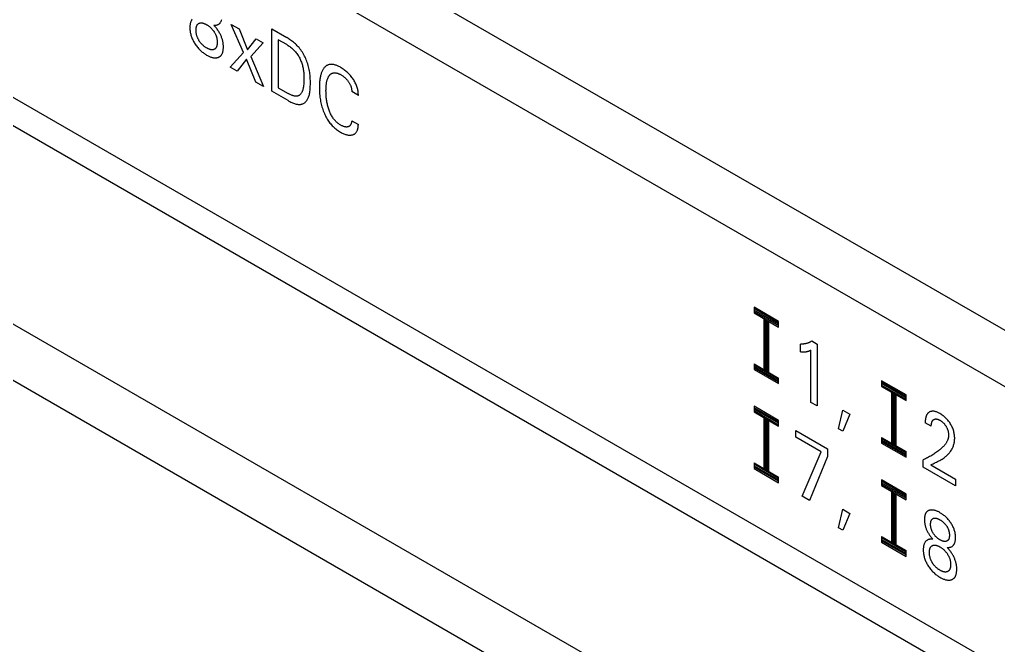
# Model space of a CAD drawing. Extents: x 0 to 420, y 0 to 297.
# Drawn here: x 180.65 to 208.87, y 169.08 to 187.13 of the extents above; entities that cross this region are included whole.
import ezdxf

# ---------------------------------------------------------------- set-up
doc = ezdxf.new("R2010")
doc.units = 0
doc.header["$LTSCALE"] = 23.1
doc.layers.add('40000_ISO', color=7, linetype='CONTINUOUS')

msp = doc.modelspace()

# ---------------------------------------------------------------- linework, layer by layer
at = {"layer": '40000_ISO', "color": 7, "linetype": 'CONTINUOUS'}
for p, q in [((233.64, 163.976), (159.394, 206.842)), ((232.933, 162.751), (158.687, 205.618)), ((232.933, 154.587), (158.687, 197.453)), ((232.58, 153.974), (158.333, 196.84)), ((227.63, 151.116), (153.384, 193.982)), ((226.923, 149.892), (152.677, 192.758)), ((187.1, 186.18), (186.746, 186.995)), ((186.746, 186.995), (186.974, 186.863)), ((186.974, 186.863), (187.219, 186.26)), ((187.921, 185.065), (187.921, 186.862)), ((187.921, 186.862), (188.349, 186.614)), ((187.219, 186.26), (187.467, 186.579)), ((187.467, 186.579), (187.666, 186.463)), ((188.106, 186.551), (188.106, 185.162)), ((188.349, 186.41), (188.106, 186.551)), ((187.666, 186.463), (187.313, 186.068)), ((186.72, 185.759), (187.1, 186.18)), ((187.192, 185.993), (186.923, 185.641)), ((187.462, 185.33), (187.192, 185.993)), ((187.313, 186.068), (187.682, 185.203)), ((186.923, 185.641), (186.72, 185.759)), ((187.682, 185.203), (187.462, 185.33)), ((188.106, 185.162), (188.387, 185)), ((188.386, 184.797), (187.921, 185.065)), ((190.413, 184.947), (190.223, 185.056)), ((190.223, 184.212), (190.413, 184.103)), ((201.821, 178.836), (201.821, 178.673)), ((202.528, 178.428), (201.821, 178.836)), ((202.528, 178.387), (201.821, 178.796)), ((202.528, 178.347), (201.821, 178.755)), ((201.821, 178.714), (202.528, 178.306)), ((201.821, 178.673), (202.528, 178.265)), ((202.103, 178.51), (202.103, 177.04)), ((202.139, 178.489), (202.139, 177.02)), ((202.174, 178.469), (202.174, 176.999)), ((202.209, 178.449), (202.209, 176.979)), ((202.245, 176.959), (202.245, 178.428)), ((202.528, 178.265), (202.528, 178.428)), ((203.488, 177.863), (203.642, 177.775)), ((203.164, 177.55), (203.164, 177.774)), ((203.46, 176.093), (203.46, 177.602)), ((203.642, 177.775), (203.642, 175.989)), ((201.821, 177.203), (201.821, 177.04)), ((201.821, 177.203), (202.528, 176.795)), ((202.528, 176.754), (201.821, 177.163)), ((201.821, 177.122), (202.528, 176.714)), ((202.528, 176.673), (201.821, 177.081)), ((201.821, 177.04), (202.528, 176.632)), ((202.528, 176.632), (202.528, 176.795)), ((205.497, 176.714), (205.497, 176.55)), ((206.205, 176.305), (205.497, 176.714)), ((206.205, 176.264), (205.497, 176.673)), ((206.205, 176.224), (205.497, 176.632)), ((205.497, 176.591), (206.205, 176.183)), ((205.497, 176.55), (206.205, 176.142)), ((205.78, 176.387), (205.78, 174.917)), ((203.642, 175.989), (203.46, 176.093)), ((205.816, 176.367), (205.816, 174.897)), ((205.851, 176.346), (205.851, 174.876)), ((205.886, 176.326), (205.886, 174.856)), ((205.922, 174.836), (205.922, 176.305)), ((206.205, 176.142), (206.205, 176.305)), ((201.821, 175.979), (201.821, 175.815)), ((202.528, 175.57), (201.821, 175.979)), ((202.528, 175.53), (201.821, 175.938)), ((202.528, 175.489), (201.821, 175.897)), ((201.821, 175.856), (202.528, 175.448)), ((201.821, 175.815), (202.528, 175.407)), ((204.26, 175.329), (204.384, 175.863)), ((204.384, 175.863), (204.584, 175.748)), ((202.103, 175.652), (202.103, 174.182)), ((202.139, 175.632), (202.139, 174.162)), ((202.174, 175.611), (202.174, 174.142)), ((202.209, 175.591), (202.209, 174.121)), ((202.245, 174.101), (202.245, 175.57)), ((202.528, 175.407), (202.528, 175.57)), ((204.584, 175.748), (204.379, 175.26)), ((203.023, 175.084), (203.023, 175.285)), ((203.023, 175.285), (203.942, 174.754)), ((204.379, 175.26), (204.26, 175.329)), ((206.931, 175.401), (206.755, 175.502)), ((203.752, 174.663), (203.023, 175.084)), ((205.497, 175.081), (205.497, 174.917)), ((205.497, 175.081), (206.205, 174.672)), ((206.205, 174.631), (205.497, 175.04)), ((205.497, 174.999), (206.205, 174.591)), ((203.942, 174.754), (203.942, 174.533)), ((206.205, 174.55), (205.497, 174.958)), ((205.497, 174.917), (206.205, 174.509)), ((203.206, 173.383), (203.752, 174.663)), ((203.942, 174.533), (203.424, 173.257)), ((206.205, 174.509), (206.205, 174.672)), ((206.7, 174.223), (206.7, 174.438)), ((201.821, 174.346), (201.821, 174.182)), ((201.821, 174.346), (202.528, 173.937)), ((202.528, 173.897), (201.821, 174.305)), ((201.821, 174.264), (202.528, 173.856)), ((202.528, 173.815), (201.821, 174.223)), ((201.821, 174.182), (202.528, 173.774)), ((207.633, 173.684), (206.7, 174.223)), ((206.92, 174.292), (207.633, 173.88)), ((202.528, 173.774), (202.528, 173.937)), ((205.497, 173.856), (205.497, 173.693)), ((206.205, 173.448), (205.497, 173.856)), ((207.633, 173.88), (207.633, 173.684)), ((206.205, 173.407), (205.497, 173.815)), ((206.205, 173.366), (205.497, 173.774)), ((205.497, 173.733), (206.205, 173.325)), ((205.497, 173.693), (206.205, 173.284)), ((203.424, 173.257), (203.206, 173.383)), ((205.78, 173.529), (205.78, 172.06)), ((205.816, 173.509), (205.816, 172.039)), ((205.851, 173.488), (205.851, 172.019)), ((205.886, 173.468), (205.886, 171.998)), ((205.922, 171.978), (205.922, 173.448)), ((206.205, 173.284), (206.205, 173.448)), ((204.258, 172.472), (204.382, 173.007)), ((204.382, 173.007), (204.581, 172.891)), ((204.581, 172.891), (204.377, 172.403)), ((204.377, 172.403), (204.258, 172.472)), ((205.497, 172.223), (205.497, 172.06)), ((205.497, 172.223), (206.205, 171.815)), ((206.205, 171.774), (205.497, 172.182)), ((205.497, 172.141), (206.205, 171.733)), ((206.205, 171.692), (205.497, 172.1)), ((205.497, 172.06), (206.205, 171.651)), ((206.205, 171.651), (206.205, 171.815))]:
    msp.add_line(p, q, dxfattribs=at)
for points in [[(185.625, 187.143), (185.617, 187.132), (185.608, 187.12), (185.601, 187.108), (185.594, 187.095), (185.587, 187.081), (185.582, 187.066), (185.577, 187.051), (185.572, 187.036), (185.568, 187.018), (185.565, 187), (185.562, 186.982), (185.56, 186.963), (185.558, 186.943), (185.558, 186.923), (185.557, 186.903), (185.558, 186.881), (185.558, 186.858), (185.56, 186.835), (185.562, 186.811), (185.565, 186.787), (185.569, 186.763), (185.574, 186.739), (185.58, 186.712), (185.587, 186.686), (185.595, 186.659), (185.604, 186.633), (185.614, 186.606), (185.625, 186.579), (185.637, 186.553), (185.649, 186.526), (185.663, 186.5), (185.678, 186.475), (185.693, 186.45), (185.709, 186.425), (185.727, 186.399), (185.745, 186.373), (185.765, 186.348), (185.785, 186.324), (185.805, 186.301), (185.826, 186.278), (185.848, 186.256), (185.87, 186.235), (185.892, 186.215), (185.915, 186.196), (185.936, 186.18), (185.956, 186.165), (185.977, 186.15), (185.998, 186.136), (186.019, 186.123), (186.04, 186.11), (186.061, 186.099), (186.082, 186.088), (186.103, 186.077), (186.123, 186.068), (186.144, 186.059), (186.165, 186.052), (186.183, 186.046), (186.201, 186.041), (186.219, 186.037), (186.236, 186.033), (186.254, 186.031)], [(186.244, 186.972), (186.259, 186.97), (186.273, 186.969), (186.287, 186.97), (186.301, 186.971), (186.314, 186.973), (186.328, 186.975), (186.34, 186.979), (186.353, 186.983), (186.365, 186.988), (186.376, 186.994), (186.387, 187), (186.397, 187.008), (186.407, 187.016), (186.416, 187.024), (186.425, 187.034), (186.434, 187.044), (186.441, 187.055), (186.448, 187.066), (186.455, 187.079), (186.461, 187.092), (186.466, 187.105), (186.471, 187.119), (186.475, 187.134)], [(185.829, 186.515), (185.827, 186.519), (185.818, 186.532), (185.81, 186.546), (185.803, 186.56), (185.795, 186.574), (185.788, 186.588), (185.782, 186.603), (185.776, 186.617), (185.77, 186.632), (185.765, 186.647), (185.76, 186.662), (185.755, 186.677), (185.751, 186.691), (185.748, 186.706), (185.745, 186.721), (185.742, 186.737), (185.74, 186.753), (185.738, 186.769), (185.736, 186.785), (185.735, 186.8), (185.735, 186.815), (185.735, 186.83), (185.735, 186.843), (185.735, 186.855), (185.736, 186.868), (185.737, 186.88), (185.739, 186.892), (185.74, 186.903), (185.743, 186.914), (185.745, 186.925), (185.748, 186.934), (185.75, 186.942), (185.753, 186.95), (185.756, 186.958), (185.76, 186.965), (185.764, 186.972), (185.768, 186.979), (185.772, 186.986), (185.776, 186.992), (185.781, 186.997), (185.786, 187.003), (185.792, 187.007), (185.797, 187.012), (185.803, 187.016), (185.809, 187.02), (185.816, 187.023), (185.822, 187.027), (185.829, 187.029), (185.837, 187.032), (185.845, 187.034), (185.853, 187.036), (185.862, 187.037), (185.871, 187.038), (185.88, 187.039), (185.889, 187.038), (185.898, 187.038), (185.908, 187.037), (185.918, 187.035), (185.928, 187.033), (185.939, 187.03), (185.949, 187.027), (185.959, 187.024), (185.971, 187.02), (185.982, 187.015), (185.993, 187.01), (186.005, 187.005), (186.017, 186.999), (186.028, 186.993), (186.04, 186.986), (186.053, 186.978), (186.067, 186.97), (186.08, 186.961), (186.094, 186.951), (186.107, 186.941), (186.121, 186.931), (186.133, 186.921), (186.145, 186.91), (186.157, 186.899), (186.169, 186.888), (186.18, 186.876), (186.191, 186.864), (186.202, 186.851), (186.213, 186.839), (186.223, 186.826), (186.233, 186.813), (186.242, 186.799), (186.252, 186.785)], [(186.254, 186.031), (186.264, 186.03), (186.275, 186.029), (186.288, 186.029), (186.3, 186.029), (186.313, 186.03), (186.325, 186.031), (186.336, 186.033), (186.348, 186.035), (186.36, 186.038), (186.371, 186.042), (186.381, 186.046), (186.392, 186.05), (186.402, 186.055), (186.412, 186.061), (186.421, 186.067), (186.43, 186.074), (186.439, 186.082), (186.447, 186.09), (186.455, 186.099), (186.463, 186.108), (186.47, 186.117), (186.476, 186.128), (186.482, 186.139), (186.488, 186.15), (186.493, 186.162), (186.498, 186.174), (186.502, 186.187), (186.506, 186.2), (186.51, 186.215), (186.513, 186.23), (186.516, 186.245), (186.518, 186.261), (186.52, 186.278), (186.521, 186.294), (186.522, 186.311), (186.523, 186.328), (186.523, 186.346), (186.523, 186.366), (186.522, 186.387), (186.521, 186.408), (186.518, 186.429), (186.516, 186.451), (186.512, 186.473), (186.508, 186.495), (186.504, 186.516), (186.499, 186.536), (186.493, 186.557), (186.487, 186.579), (186.48, 186.6), (186.472, 186.621), (186.464, 186.642), (186.455, 186.663), (186.445, 186.684), (186.435, 186.705), (186.425, 186.726), (186.413, 186.746), (186.402, 186.767), (186.39, 186.787), (186.375, 186.81), (186.36, 186.832), (186.345, 186.854), (186.329, 186.875), (186.313, 186.896), (186.296, 186.916), (186.283, 186.93), (186.27, 186.944), (186.257, 186.958), (186.244, 186.972)], [(186.252, 186.785), (186.26, 186.772), (186.268, 186.758), (186.276, 186.744), (186.284, 186.73), (186.291, 186.716), (186.298, 186.702), (186.304, 186.688), (186.31, 186.673), (186.315, 186.658), (186.32, 186.644), (186.325, 186.629), (186.329, 186.614), (186.332, 186.6), (186.335, 186.585), (186.338, 186.569), (186.341, 186.553), (186.342, 186.538), (186.344, 186.522), (186.345, 186.507), (186.345, 186.492), (186.346, 186.477), (186.346, 186.464), (186.345, 186.452), (186.344, 186.439), (186.343, 186.427), (186.342, 186.415), (186.34, 186.403), (186.338, 186.391), (186.335, 186.38), (186.333, 186.371), (186.33, 186.363), (186.328, 186.355), (186.324, 186.347), (186.321, 186.339), (186.317, 186.332), (186.313, 186.325), (186.309, 186.318), (186.304, 186.312), (186.299, 186.305), (186.293, 186.299), (186.287, 186.294), (186.281, 186.289), (186.274, 186.284), (186.267, 186.28), (186.26, 186.276), (186.253, 186.273), (186.245, 186.27), (186.236, 186.267), (186.228, 186.265), (186.219, 186.264), (186.211, 186.263), (186.202, 186.262), (186.192, 186.262), (186.183, 186.263), (186.173, 186.264), (186.163, 186.265), (186.152, 186.267), (186.142, 186.27), (186.132, 186.273), (186.121, 186.276), (186.11, 186.28), (186.098, 186.285), (186.087, 186.29), (186.075, 186.295), (186.063, 186.301), (186.051, 186.308), (186.04, 186.314), (186.026, 186.322), (186.012, 186.331), (185.999, 186.34), (185.985, 186.35), (185.972, 186.36), (185.958, 186.37), (185.946, 186.381), (185.934, 186.391), (185.922, 186.402), (185.91, 186.414), (185.898, 186.426), (185.887, 186.438), (185.877, 186.45), (185.867, 186.463), (185.857, 186.476), (185.847, 186.489), (185.838, 186.502), (185.829, 186.515)], [(188.386, 184.797), (188.412, 184.782), (188.439, 184.768), (188.465, 184.754), (188.492, 184.742), (188.519, 184.73), (188.545, 184.72), (188.571, 184.71), (188.594, 184.703), (188.617, 184.697), (188.639, 184.692), (188.661, 184.689), (188.682, 184.686), (188.703, 184.685), (188.724, 184.685), (188.744, 184.687), (188.763, 184.69), (188.781, 184.694), (188.798, 184.7), (188.815, 184.707), (188.832, 184.715), (188.847, 184.724), (188.862, 184.735), (188.877, 184.746), (188.891, 184.759), (188.904, 184.773), (188.916, 184.787), (188.928, 184.802), (188.939, 184.819), (188.949, 184.836), (188.959, 184.853), (188.969, 184.876), (188.979, 184.899), (188.987, 184.923), (188.995, 184.948), (189.002, 184.974), (189.007, 185.001), (189.012, 185.028), (189.017, 185.056), (189.021, 185.094), (189.025, 185.133), (189.027, 185.173), (189.029, 185.214), (189.03, 185.255), (189.03, 185.297), (189.03, 185.335), (189.03, 185.373), (189.028, 185.411), (189.026, 185.45), (189.024, 185.489), (189.02, 185.528), (189.016, 185.568), (189.011, 185.608), (189.005, 185.648), (188.997, 185.689), (188.989, 185.729), (188.979, 185.77), (188.967, 185.812), (188.955, 185.854), (188.942, 185.892), (188.928, 185.93), (188.913, 185.968), (188.897, 186.007), (188.879, 186.045), (188.861, 186.082), (188.841, 186.119), (188.82, 186.156), (188.799, 186.192), (188.776, 186.226), (188.752, 186.26), (188.728, 186.293), (188.704, 186.323), (188.679, 186.351), (188.653, 186.379), (188.627, 186.406), (188.6, 186.431), (188.573, 186.455), (188.546, 186.479), (188.518, 186.501), (188.49, 186.522), (188.462, 186.542), (188.433, 186.562), (188.405, 186.58), (188.377, 186.598), (188.349, 186.614)], [(188.349, 186.41), (188.371, 186.397), (188.393, 186.384), (188.415, 186.369), (188.438, 186.353), (188.46, 186.337), (188.482, 186.32), (188.503, 186.302), (188.525, 186.283), (188.546, 186.263), (188.566, 186.243), (188.586, 186.221), (188.606, 186.199), (188.625, 186.175), (188.643, 186.151), (188.66, 186.126), (188.677, 186.1), (188.693, 186.074), (188.708, 186.047), (188.722, 186.02), (188.735, 185.992), (188.748, 185.964), (188.76, 185.936), (188.771, 185.907), (188.781, 185.879), (188.79, 185.851), (188.799, 185.82), (188.808, 185.789), (188.815, 185.758), (188.821, 185.728), (188.827, 185.698), (188.831, 185.668), (188.835, 185.638), (188.838, 185.609), (188.841, 185.58), (188.842, 185.551), (188.844, 185.522), (188.845, 185.494), (188.845, 185.466), (188.845, 185.438), (188.845, 185.403), (188.844, 185.368), (188.843, 185.334), (188.841, 185.3), (188.838, 185.267), (188.835, 185.234), (188.832, 185.211), (188.828, 185.189), (188.824, 185.167), (188.82, 185.145), (188.814, 185.123), (188.809, 185.103), (188.802, 185.082), (188.796, 185.066), (188.79, 185.05), (188.783, 185.035), (188.775, 185.021), (188.767, 185.007), (188.758, 184.994), (188.748, 184.982), (188.739, 184.972), (188.729, 184.963), (188.719, 184.955), (188.708, 184.948), (188.697, 184.941), (188.685, 184.936), (188.672, 184.931), (188.659, 184.927), (188.645, 184.925), (188.631, 184.923), (188.616, 184.923), (188.601, 184.923), (188.586, 184.924), (188.571, 184.926), (188.555, 184.929), (188.539, 184.933), (188.52, 184.939), (188.501, 184.945), (188.482, 184.952), (188.463, 184.96), (188.444, 184.969), (188.425, 184.979), (188.406, 184.989), (188.387, 185)], [(190.413, 184.947), (190.413, 184.97), (190.412, 184.993), (190.41, 185.018), (190.407, 185.042), (190.404, 185.067), (190.399, 185.093), (190.394, 185.118), (190.387, 185.146), (190.38, 185.173), (190.371, 185.201), (190.361, 185.228), (190.35, 185.256), (190.338, 185.283), (190.325, 185.311), (190.311, 185.338), (190.296, 185.364), (190.28, 185.391), (190.263, 185.416), (190.246, 185.442), (190.227, 185.467), (190.207, 185.492), (190.187, 185.517), (190.166, 185.54), (190.145, 185.563), (190.122, 185.586), (190.099, 185.608), (190.076, 185.629), (190.052, 185.649), (190.028, 185.668), (190.002, 185.688), (189.976, 185.707), (189.949, 185.724), (189.922, 185.741), (189.896, 185.757), (189.875, 185.769), (189.853, 185.78), (189.832, 185.79), (189.811, 185.8), (189.791, 185.808), (189.77, 185.816), (189.749, 185.823), (189.729, 185.829), (189.709, 185.834), (189.69, 185.838), (189.672, 185.84), (189.654, 185.842), (189.636, 185.842), (189.619, 185.842), (189.602, 185.841), (189.586, 185.838), (189.57, 185.835), (189.554, 185.831), (189.54, 185.826), (189.526, 185.82), (189.513, 185.813), (189.5, 185.806), (189.488, 185.798), (189.476, 185.789), (189.464, 185.779), (189.453, 185.769), (189.443, 185.758), (189.432, 185.747), (189.42, 185.732), (189.409, 185.717), (189.398, 185.7), (189.388, 185.683), (189.379, 185.666), (189.37, 185.647), (189.361, 185.628), (189.353, 185.609), (189.345, 185.586), (189.338, 185.563), (189.331, 185.54), (189.325, 185.516), (189.32, 185.491), (189.315, 185.466), (189.31, 185.441), (189.306, 185.415), (189.302, 185.38), (189.298, 185.345), (189.295, 185.31), (189.293, 185.274), (189.292, 185.238), (189.291, 185.201), (189.29, 185.164)], [(189.487, 185.235), (189.489, 185.253), (189.491, 185.271), (189.494, 185.29), (189.497, 185.309), (189.5, 185.328), (189.504, 185.346), (189.508, 185.364), (189.513, 185.382), (189.518, 185.4), (189.524, 185.416), (189.529, 185.429), (189.534, 185.442), (189.539, 185.455), (189.545, 185.467), (189.551, 185.478), (189.557, 185.49), (189.564, 185.501), (189.571, 185.511), (189.578, 185.521), (189.585, 185.53), (189.592, 185.537), (189.599, 185.545), (189.606, 185.552), (189.614, 185.558), (189.622, 185.565), (189.63, 185.57), (189.638, 185.576), (189.647, 185.58), (189.656, 185.585), (189.665, 185.588), (189.676, 185.592), (189.686, 185.594), (189.697, 185.596), (189.708, 185.598), (189.719, 185.599), (189.73, 185.599), (189.742, 185.599), (189.754, 185.598), (189.766, 185.596), (189.778, 185.594), (189.791, 185.591), (189.804, 185.588), (189.818, 185.583), (189.832, 185.578), (189.845, 185.573), (189.859, 185.567), (189.873, 185.561), (189.887, 185.554), (189.901, 185.546), (189.915, 185.538), (189.931, 185.529), (189.946, 185.519), (189.962, 185.509), (189.977, 185.497), (189.993, 185.486), (190.007, 185.474), (190.021, 185.462), (190.035, 185.45), (190.048, 185.437), (190.062, 185.423), (190.074, 185.409), (190.087, 185.395), (190.099, 185.381), (190.111, 185.365), (190.122, 185.35), (190.132, 185.335), (190.143, 185.32), (190.152, 185.304), (190.161, 185.288), (190.17, 185.272), (190.178, 185.255), (190.185, 185.239), (190.192, 185.223), (190.198, 185.206), (190.203, 185.19), (190.207, 185.174), (190.212, 185.157), (190.215, 185.142), (190.217, 185.127), (190.22, 185.113), (190.221, 185.098), (190.222, 185.084), (190.223, 185.07), (190.223, 185.056)], [(189.29, 185.164), (189.291, 185.121), (189.292, 185.077), (189.294, 185.033), (189.297, 184.988), (189.301, 184.943), (189.306, 184.898), (189.312, 184.857), (189.318, 184.816), (189.325, 184.775), (189.334, 184.734), (189.343, 184.693), (189.354, 184.651), (189.364, 184.613), (189.376, 184.575), (189.389, 184.537), (189.402, 184.499), (189.417, 184.461), (189.433, 184.424), (189.448, 184.391), (189.464, 184.359), (189.48, 184.327), (189.497, 184.296), (189.516, 184.265), (189.535, 184.235), (189.555, 184.205), (189.575, 184.177), (189.596, 184.15), (189.617, 184.123), (189.639, 184.098), (189.662, 184.073), (189.685, 184.049), (189.709, 184.027), (189.735, 184.004), (189.761, 183.982), (189.788, 183.961), (189.815, 183.941), (189.842, 183.923), (189.869, 183.906), (189.896, 183.889), (189.922, 183.875), (189.948, 183.861), (189.973, 183.849), (189.999, 183.838), (190.025, 183.828), (190.044, 183.821), (190.064, 183.815), (190.083, 183.81), (190.102, 183.806), (190.121, 183.803), (190.14, 183.801), (190.158, 183.8), (190.175, 183.8), (190.192, 183.8), (190.209, 183.802), (190.225, 183.805), (190.241, 183.808), (190.256, 183.813), (190.27, 183.818), (190.284, 183.825), (190.298, 183.832), (190.31, 183.84), (190.322, 183.85), (190.334, 183.86), (190.344, 183.871), (190.354, 183.884), (190.363, 183.897), (190.371, 183.911), (190.378, 183.926), (190.385, 183.942), (190.391, 183.958), (190.397, 183.977), (190.401, 183.996), (190.405, 184.016), (190.408, 184.037), (190.411, 184.059), (190.412, 184.08), (190.413, 184.103)], [(190.223, 184.212), (190.221, 184.197), (190.219, 184.182), (190.216, 184.168), (190.213, 184.154), (190.209, 184.141), (190.204, 184.128), (190.199, 184.117), (190.194, 184.106), (190.188, 184.096), (190.182, 184.087), (190.175, 184.078), (190.168, 184.07), (190.16, 184.063), (190.151, 184.057), (190.142, 184.052), (190.133, 184.047), (190.123, 184.043), (190.113, 184.04), (190.102, 184.037), (190.09, 184.035), (190.078, 184.034), (190.066, 184.034), (190.053, 184.035), (190.04, 184.037), (190.026, 184.039), (190.012, 184.042), (189.998, 184.046), (189.984, 184.051), (189.969, 184.057), (189.953, 184.064), (189.938, 184.071), (189.922, 184.079), (189.906, 184.088), (189.889, 184.099), (189.871, 184.11), (189.854, 184.122), (189.836, 184.135), (189.819, 184.148), (189.802, 184.163), (189.785, 184.178), (189.768, 184.194), (189.751, 184.212), (189.734, 184.231), (189.717, 184.251), (189.701, 184.272), (189.685, 184.293), (189.671, 184.315), (189.656, 184.338), (189.642, 184.363), (189.628, 184.388), (189.615, 184.414), (189.603, 184.44), (189.591, 184.466), (189.58, 184.492), (189.57, 184.519), (189.56, 184.548), (189.551, 184.576), (189.542, 184.605), (189.534, 184.634), (189.527, 184.662), (189.52, 184.691), (189.514, 184.723), (189.508, 184.754), (189.502, 184.786), (189.498, 184.817), (189.494, 184.848), (189.49, 184.879), (189.487, 184.921), (189.484, 184.962), (189.482, 185.003), (189.481, 185.044), (189.48, 185.084), (189.481, 185.115), (189.481, 185.145), (189.483, 185.175), (189.485, 185.205), (189.487, 185.235)], [(203.488, 177.863), (203.48, 177.858), (203.471, 177.852), (203.463, 177.846), (203.454, 177.841), (203.445, 177.836), (203.436, 177.831), (203.427, 177.826), (203.417, 177.822), (203.408, 177.817), (203.399, 177.813), (203.389, 177.809), (203.379, 177.805), (203.368, 177.801), (203.358, 177.798), (203.347, 177.794), (203.336, 177.791), (203.326, 177.788), (203.315, 177.786), (203.304, 177.783), (203.292, 177.781), (203.281, 177.779), (203.271, 177.778), (203.26, 177.777), (203.25, 177.775), (203.24, 177.775), (203.229, 177.774), (203.218, 177.773), (203.208, 177.773), (203.197, 177.773), (203.186, 177.773), (203.175, 177.774), (203.164, 177.774)], [(203.164, 177.55), (203.176, 177.55), (203.188, 177.549), (203.2, 177.549), (203.212, 177.548), (203.224, 177.548), (203.235, 177.548), (203.247, 177.549), (203.258, 177.549), (203.268, 177.549), (203.278, 177.55), (203.288, 177.551), (203.299, 177.552), (203.309, 177.553), (203.319, 177.554), (203.328, 177.556), (203.336, 177.557), (203.345, 177.559), (203.354, 177.561), (203.362, 177.563), (203.371, 177.565), (203.379, 177.568), (203.387, 177.57), (203.396, 177.573), (203.404, 177.576), (203.411, 177.579), (203.418, 177.582), (203.425, 177.585), (203.431, 177.588), (203.441, 177.592), (203.451, 177.597), (203.46, 177.602)], [(206.893, 175.821), (206.888, 175.819), (206.883, 175.816), (206.878, 175.813), (206.872, 175.81), (206.867, 175.807), (206.861, 175.803), (206.856, 175.799), (206.851, 175.795), (206.845, 175.791), (206.841, 175.786), (206.836, 175.781), (206.831, 175.777), (206.826, 175.771), (206.822, 175.766), (206.818, 175.761), (206.814, 175.755), (206.81, 175.749), (206.806, 175.743), (206.802, 175.736), (206.798, 175.73), (206.795, 175.723), (206.792, 175.716), (206.788, 175.709), (206.785, 175.701), (206.783, 175.694), (206.78, 175.686), (206.777, 175.678), (206.775, 175.67), (206.773, 175.662), (206.771, 175.654), (206.769, 175.646), (206.767, 175.635), (206.765, 175.625), (206.763, 175.614), (206.761, 175.604), (206.76, 175.593), (206.759, 175.582), (206.758, 175.571), (206.757, 175.56), (206.756, 175.548), (206.756, 175.537), (206.755, 175.525), (206.755, 175.514), (206.755, 175.502)], [(206.92, 174.292), (206.952, 174.308), (206.984, 174.323), (207.016, 174.339), (207.048, 174.354), (207.081, 174.37), (207.113, 174.386), (207.145, 174.403), (207.177, 174.42), (207.209, 174.438), (207.24, 174.457), (207.271, 174.476), (207.301, 174.497), (207.321, 174.512), (207.342, 174.527), (207.361, 174.544), (207.381, 174.561), (207.4, 174.578), (207.418, 174.596), (207.436, 174.616), (207.453, 174.636), (207.47, 174.656), (207.486, 174.678), (207.501, 174.7), (207.515, 174.724), (207.529, 174.748), (207.54, 174.769), (207.55, 174.791), (207.559, 174.813), (207.568, 174.836), (207.576, 174.86), (207.583, 174.885), (207.588, 174.906), (207.593, 174.928), (207.597, 174.951), (207.6, 174.974), (207.603, 174.998), (207.604, 175.022), (207.605, 175.047), (207.605, 175.072), (207.604, 175.097), (207.602, 175.122), (207.599, 175.147), (207.595, 175.174), (207.591, 175.2), (207.585, 175.229), (207.577, 175.258), (207.569, 175.287), (207.559, 175.316), (207.548, 175.345), (207.536, 175.373), (207.523, 175.402), (207.508, 175.429), (207.493, 175.456), (207.476, 175.483), (207.461, 175.507), (207.445, 175.53), (207.428, 175.552), (207.411, 175.574), (207.393, 175.595), (207.374, 175.616), (207.354, 175.636), (207.334, 175.655), (207.314, 175.673), (207.294, 175.69), (207.271, 175.708), (207.249, 175.725), (207.226, 175.741), (207.203, 175.755), (207.18, 175.769), (207.16, 175.78), (207.141, 175.79), (207.121, 175.799), (207.102, 175.808), (207.083, 175.815), (207.063, 175.822), (207.046, 175.827), (207.029, 175.831), (207.012, 175.834), (206.995, 175.836), (206.979, 175.837), (206.963, 175.837), (206.948, 175.835), (206.934, 175.833), (206.92, 175.83), (206.906, 175.826), (206.893, 175.821)], [(206.931, 175.401), (206.931, 175.414), (206.931, 175.427), (206.932, 175.44), (206.933, 175.452), (206.934, 175.464), (206.936, 175.476), (206.938, 175.488), (206.94, 175.497), (206.942, 175.506), (206.945, 175.514), (206.948, 175.523), (206.951, 175.531), (206.954, 175.538), (206.957, 175.546), (206.961, 175.553), (206.965, 175.559), (206.969, 175.565), (206.974, 175.571), (206.978, 175.576), (206.983, 175.581), (206.988, 175.586), (206.994, 175.59), (206.999, 175.594), (207.005, 175.598), (207.011, 175.601), (207.017, 175.604), (207.023, 175.607), (207.03, 175.609), (207.036, 175.61), (207.043, 175.612), (207.05, 175.613), (207.057, 175.613), (207.064, 175.613), (207.072, 175.613), (207.079, 175.612), (207.087, 175.611), (207.094, 175.61), (207.102, 175.608), (207.11, 175.606), (207.12, 175.603), (207.13, 175.6), (207.14, 175.596), (207.15, 175.591), (207.16, 175.586), (207.17, 175.581), (207.18, 175.575), (207.192, 175.569), (207.203, 175.561), (207.214, 175.554), (207.226, 175.546), (207.237, 175.537), (207.248, 175.528), (207.258, 175.519), (207.268, 175.51), (207.278, 175.501), (207.288, 175.491), (207.298, 175.48), (207.307, 175.47), (207.316, 175.459), (207.325, 175.448), (207.333, 175.437), (207.341, 175.425), (207.349, 175.413), (207.357, 175.401), (207.364, 175.388), (207.372, 175.374), (207.379, 175.36), (207.385, 175.346), (207.391, 175.333), (207.397, 175.318), (207.402, 175.306), (207.406, 175.293), (207.41, 175.281), (207.413, 175.268), (207.416, 175.256), (207.419, 175.243), (207.421, 175.231), (207.424, 175.217), (207.426, 175.204), (207.427, 175.19), (207.428, 175.177), (207.429, 175.164), (207.43, 175.151), (207.429, 175.139)], [(207.429, 175.139), (207.429, 175.123), (207.428, 175.109), (207.426, 175.094), (207.424, 175.08), (207.421, 175.066), (207.418, 175.053), (207.414, 175.04), (207.41, 175.027), (207.406, 175.015), (207.402, 175.003), (207.397, 174.991), (207.39, 174.975), (207.382, 174.96), (207.374, 174.945), (207.365, 174.931), (207.357, 174.917), (207.348, 174.904), (207.338, 174.891), (207.329, 174.878), (207.319, 174.865), (207.308, 174.853), (207.298, 174.841), (207.281, 174.823), (207.264, 174.805), (207.246, 174.787), (207.228, 174.77), (207.21, 174.753), (207.191, 174.737), (207.172, 174.721), (207.153, 174.706), (207.134, 174.69), (207.108, 174.671), (207.081, 174.651), (207.054, 174.632), (207.027, 174.614), (207, 174.596), (206.971, 174.578), (206.943, 174.561), (206.914, 174.544), (206.884, 174.528), (206.855, 174.512), (206.824, 174.496), (206.794, 174.481), (206.762, 174.466), (206.731, 174.452), (206.7, 174.438)], [(206.967, 172.987), (206.955, 172.987), (206.943, 172.988), (206.932, 172.987), (206.921, 172.987), (206.91, 172.985), (206.899, 172.984), (206.888, 172.981), (206.878, 172.979), (206.869, 172.976), (206.86, 172.972), (206.851, 172.969), (206.843, 172.965), (206.834, 172.96), (206.826, 172.955), (206.819, 172.95), (206.811, 172.944), (206.804, 172.937), (206.797, 172.931), (206.79, 172.923), (206.784, 172.914), (206.778, 172.905), (206.772, 172.896), (206.767, 172.886), (206.762, 172.875), (206.757, 172.864), (206.753, 172.853), (206.749, 172.841), (206.746, 172.828), (206.743, 172.815), (206.74, 172.801), (206.738, 172.787), (206.736, 172.772), (206.735, 172.757), (206.734, 172.742), (206.733, 172.726), (206.733, 172.711), (206.733, 172.694), (206.734, 172.677), (206.735, 172.66), (206.736, 172.643), (206.738, 172.626), (206.741, 172.608), (206.744, 172.59), (206.747, 172.572), (206.751, 172.553), (206.756, 172.534), (206.761, 172.514), (206.767, 172.495), (206.773, 172.475), (206.78, 172.455), (206.788, 172.436), (206.796, 172.416), (206.805, 172.396), (206.815, 172.377), (206.825, 172.358), (206.835, 172.338), (206.846, 172.319), (206.857, 172.301), (206.869, 172.281), (206.882, 172.263), (206.895, 172.244), (206.908, 172.226), (206.921, 172.209), (206.935, 172.192), (206.949, 172.175), (206.963, 172.16), (206.978, 172.144)], [(207.386, 171.907), (207.401, 171.906), (207.415, 171.905), (207.43, 171.905), (207.443, 171.907), (207.457, 171.908), (207.47, 171.911), (207.483, 171.915), (207.495, 171.919), (207.507, 171.924), (207.518, 171.93), (207.529, 171.936), (207.54, 171.943), (207.549, 171.951), (207.559, 171.96), (207.568, 171.97), (207.576, 171.98), (207.584, 171.991), (207.591, 172.002), (207.597, 172.014), (207.603, 172.027), (207.608, 172.041), (207.613, 172.055), (207.617, 172.069), (207.621, 172.086), (207.624, 172.102), (207.627, 172.119), (207.629, 172.137), (207.63, 172.155), (207.631, 172.174), (207.631, 172.193), (207.631, 172.213), (207.63, 172.234), (207.628, 172.255), (207.626, 172.276), (207.623, 172.298), (207.619, 172.319), (207.615, 172.342), (207.609, 172.366), (207.602, 172.39), (207.595, 172.414), (207.586, 172.438), (207.577, 172.462), (207.567, 172.487), (207.555, 172.511), (207.543, 172.535), (207.53, 172.559), (207.516, 172.582), (207.501, 172.605), (207.486, 172.628), (207.469, 172.651), (207.452, 172.674), (207.434, 172.696), (207.416, 172.717), (207.397, 172.738), (207.378, 172.759), (207.358, 172.778), (207.337, 172.797), (207.317, 172.815), (207.296, 172.832), (207.277, 172.847), (207.258, 172.861), (207.239, 172.874), (207.22, 172.887), (207.201, 172.899), (207.182, 172.91), (207.163, 172.921), (207.144, 172.931), (207.125, 172.94), (207.106, 172.949), (207.087, 172.957), (207.068, 172.964), (207.051, 172.97), (207.034, 172.975), (207.017, 172.979), (207, 172.982), (206.983, 172.985), (206.967, 172.987)], [(206.994, 172.303), (206.986, 172.315), (206.979, 172.327), (206.972, 172.339), (206.965, 172.351), (206.959, 172.364), (206.953, 172.377), (206.948, 172.389), (206.942, 172.402), (206.938, 172.415), (206.933, 172.428), (206.929, 172.441), (206.926, 172.454), (206.923, 172.467), (206.92, 172.48), (206.917, 172.494), (206.915, 172.508), (206.913, 172.522), (206.912, 172.535), (206.911, 172.549), (206.911, 172.562), (206.911, 172.575), (206.911, 172.586), (206.911, 172.598), (206.912, 172.608), (206.913, 172.619), (206.914, 172.629), (206.916, 172.64), (206.918, 172.649), (206.92, 172.659), (206.922, 172.666), (206.924, 172.674), (206.927, 172.681), (206.93, 172.687), (206.933, 172.694), (206.936, 172.7), (206.94, 172.706), (206.944, 172.711), (206.948, 172.717), (206.952, 172.721), (206.957, 172.726), (206.962, 172.73), (206.967, 172.734), (206.972, 172.737), (206.978, 172.741), (206.983, 172.743), (206.989, 172.746), (206.995, 172.748), (207.002, 172.75), (207.009, 172.752), (207.017, 172.753), (207.024, 172.754), (207.032, 172.754), (207.04, 172.755), (207.048, 172.754), (207.057, 172.753), (207.065, 172.752), (207.074, 172.751), (207.083, 172.748), (207.092, 172.746), (207.101, 172.743), (207.111, 172.74), (207.121, 172.736), (207.131, 172.732), (207.141, 172.728), (207.151, 172.723), (207.161, 172.718), (207.172, 172.712), (207.182, 172.706), (207.194, 172.699), (207.206, 172.692), (207.218, 172.684), (207.23, 172.676), (207.242, 172.667), (207.254, 172.658), (207.264, 172.649), (207.275, 172.64), (207.285, 172.63), (207.296, 172.62), (207.306, 172.61), (207.316, 172.6), (207.325, 172.589), (207.334, 172.578), (207.343, 172.567), (207.352, 172.556), (207.361, 172.544), (207.369, 172.532), (207.37, 172.53)], [(207.37, 172.53), (207.378, 172.519), (207.385, 172.507), (207.392, 172.495), (207.398, 172.483), (207.405, 172.471), (207.41, 172.459), (207.416, 172.446), (207.421, 172.434), (207.426, 172.421), (207.43, 172.408), (207.435, 172.395), (207.438, 172.382), (207.441, 172.369), (207.444, 172.356), (207.446, 172.344), (207.448, 172.332), (207.45, 172.32), (207.451, 172.308), (207.452, 172.296), (207.453, 172.285), (207.453, 172.273), (207.453, 172.262), (207.453, 172.251), (207.453, 172.239), (207.452, 172.228), (207.451, 172.218), (207.45, 172.207), (207.448, 172.197), (207.446, 172.187), (207.444, 172.177), (207.442, 172.17), (207.44, 172.162), (207.437, 172.155), (207.434, 172.149), (207.431, 172.142), (207.428, 172.136), (207.424, 172.13), (207.42, 172.124), (207.416, 172.119), (207.412, 172.114), (207.408, 172.109), (207.403, 172.105), (207.398, 172.101), (207.393, 172.097), (207.387, 172.094), (207.382, 172.091), (207.376, 172.088), (207.37, 172.086), (207.363, 172.084), (207.356, 172.082), (207.348, 172.08), (207.341, 172.079), (207.333, 172.079), (207.325, 172.078), (207.317, 172.079), (207.308, 172.079), (207.299, 172.08), (207.29, 172.082), (207.281, 172.084), (207.272, 172.086), (207.263, 172.089), (207.254, 172.092), (207.244, 172.096), (207.234, 172.1), (207.223, 172.104), (207.213, 172.109), (207.203, 172.114), (207.192, 172.12), (207.182, 172.126), (207.17, 172.133), (207.158, 172.141), (207.146, 172.148), (207.134, 172.157), (207.122, 172.166), (207.11, 172.175), (207.099, 172.184), (207.089, 172.193), (207.078, 172.203), (207.068, 172.213), (207.057, 172.223), (207.047, 172.234), (207.038, 172.245), (207.029, 172.256), (207.02, 172.267), (207.011, 172.279), (207.002, 172.291), (206.994, 172.303)], [(206.978, 172.144), (206.964, 172.146), (206.951, 172.147), (206.938, 172.148), (206.925, 172.148), (206.912, 172.148), (206.9, 172.146), (206.888, 172.145), (206.876, 172.142), (206.865, 172.14), (206.854, 172.136), (206.843, 172.132), (206.833, 172.127), (206.821, 172.121), (206.809, 172.114), (206.798, 172.107), (206.787, 172.098), (206.777, 172.089), (206.768, 172.078), (206.759, 172.067), (206.751, 172.056), (206.743, 172.043), (206.736, 172.03), (206.73, 172.016), (206.724, 172.002), (206.719, 171.987), (206.714, 171.971), (206.71, 171.954), (206.707, 171.936), (206.704, 171.917), (206.702, 171.898), (206.701, 171.879), (206.7, 171.859), (206.7, 171.839), (206.7, 171.817), (206.701, 171.794), (206.702, 171.77), (206.705, 171.747), (206.708, 171.723), (206.712, 171.699), (206.716, 171.674), (206.722, 171.648), (206.729, 171.622), (206.737, 171.595), (206.746, 171.568), (206.756, 171.542), (206.767, 171.515), (206.779, 171.489), (206.792, 171.462), (206.805, 171.436), (206.82, 171.411), (206.835, 171.385), (206.851, 171.361), (206.869, 171.334), (206.888, 171.309), (206.907, 171.284), (206.927, 171.26), (206.947, 171.237), (206.968, 171.214), (206.99, 171.192), (207.012, 171.171), (207.035, 171.151), (207.057, 171.132), (207.078, 171.116), (207.099, 171.1), (207.119, 171.086), (207.14, 171.072), (207.161, 171.059), (207.182, 171.046), (207.203, 171.034), (207.224, 171.023), (207.245, 171.013), (207.266, 171.004), (207.286, 170.995), (207.307, 170.988), (207.325, 170.982), (207.343, 170.977), (207.361, 170.972), (207.379, 170.969), (207.396, 170.966)], [(206.971, 171.451), (206.969, 171.454), (206.961, 171.468), (206.953, 171.482), (206.945, 171.496), (206.938, 171.51), (206.931, 171.524), (206.924, 171.538), (206.918, 171.553), (206.912, 171.568), (206.907, 171.583), (206.902, 171.597), (206.898, 171.612), (206.894, 171.627), (206.89, 171.642), (206.887, 171.657), (206.884, 171.673), (206.882, 171.689), (206.88, 171.705), (206.879, 171.72), (206.878, 171.736), (206.877, 171.751), (206.877, 171.766), (206.877, 171.779), (206.878, 171.791), (206.878, 171.803), (206.879, 171.815), (206.881, 171.827), (206.883, 171.839), (206.885, 171.85), (206.887, 171.861), (206.89, 171.87), (206.892, 171.878), (206.895, 171.886), (206.899, 171.894), (206.902, 171.901), (206.906, 171.908), (206.91, 171.915), (206.914, 171.921), (206.919, 171.927), (206.924, 171.933), (206.929, 171.938), (206.934, 171.943), (206.94, 171.948), (206.946, 171.952), (206.952, 171.956), (206.958, 171.959), (206.964, 171.962), (206.971, 171.965), (206.979, 171.968), (206.987, 171.97), (206.996, 171.972), (207.004, 171.973), (207.013, 171.974), (207.022, 171.974), (207.031, 171.974), (207.041, 171.974), (207.051, 171.972), (207.061, 171.971), (207.071, 171.969), (207.081, 171.966), (207.091, 171.963), (207.101, 171.96), (207.113, 171.956), (207.124, 171.951), (207.136, 171.946), (207.147, 171.941), (207.159, 171.935), (207.17, 171.929), (207.182, 171.922), (207.196, 171.914), (207.209, 171.905), (207.223, 171.896), (207.236, 171.887), (207.25, 171.877), (207.263, 171.866), (207.275, 171.856), (207.287, 171.846), (207.299, 171.835), (207.311, 171.824), (207.322, 171.812), (207.334, 171.799), (207.344, 171.787), (207.355, 171.775), (207.365, 171.762), (207.375, 171.748), (207.385, 171.735), (207.394, 171.721)], [(207.396, 170.966), (207.407, 170.965), (207.417, 170.965), (207.43, 170.964), (207.443, 170.965), (207.455, 170.965), (207.467, 170.967), (207.479, 170.968), (207.49, 170.971), (207.502, 170.974), (207.513, 170.977), (207.524, 170.981), (207.534, 170.986), (207.544, 170.991), (207.554, 170.997), (207.564, 171.003), (207.573, 171.01), (207.581, 171.018), (207.59, 171.026), (207.598, 171.034), (207.605, 171.043), (207.612, 171.053), (207.619, 171.064), (207.625, 171.074), (207.63, 171.086), (207.636, 171.098), (207.64, 171.11), (207.645, 171.123), (207.648, 171.136), (207.652, 171.15), (207.656, 171.166), (207.658, 171.181), (207.661, 171.197), (207.662, 171.213), (207.664, 171.23), (207.665, 171.247), (207.665, 171.264), (207.665, 171.281), (207.665, 171.302), (207.664, 171.323), (207.663, 171.344), (207.661, 171.365), (207.658, 171.387), (207.655, 171.409), (207.651, 171.431), (207.646, 171.451), (207.641, 171.472), (207.635, 171.493), (207.629, 171.514), (207.622, 171.535), (207.614, 171.557), (207.606, 171.578), (207.597, 171.599), (207.588, 171.62), (207.578, 171.641), (207.567, 171.662), (207.556, 171.682), (207.544, 171.703), (207.532, 171.723), (207.518, 171.745), (207.502, 171.768), (207.487, 171.79), (207.471, 171.811), (207.455, 171.831), (207.438, 171.851), (207.426, 171.866), (207.413, 171.88), (207.4, 171.894), (207.386, 171.907)], [(207.394, 171.721), (207.403, 171.707), (207.411, 171.694), (207.419, 171.68), (207.426, 171.666), (207.433, 171.652), (207.44, 171.638), (207.446, 171.623), (207.452, 171.609), (207.458, 171.594), (207.462, 171.579), (207.467, 171.565), (207.471, 171.55), (207.474, 171.535), (207.478, 171.521), (207.48, 171.505), (207.483, 171.489), (207.485, 171.474), (207.486, 171.458), (207.487, 171.443), (207.488, 171.428), (207.488, 171.413), (207.488, 171.4), (207.487, 171.387), (207.487, 171.375), (207.486, 171.362), (207.484, 171.35), (207.482, 171.338), (207.48, 171.327), (207.478, 171.316), (207.475, 171.307), (207.473, 171.299), (207.47, 171.29), (207.467, 171.282), (207.463, 171.275), (207.46, 171.267), (207.456, 171.26), (207.451, 171.254), (207.447, 171.247), (207.441, 171.241), (207.436, 171.235), (207.429, 171.229), (207.423, 171.224), (207.416, 171.22), (207.41, 171.215), (207.402, 171.212), (207.395, 171.208), (207.387, 171.205), (207.379, 171.203), (207.37, 171.201), (207.362, 171.2), (207.353, 171.199), (207.344, 171.198), (207.335, 171.198), (207.325, 171.199), (207.315, 171.2), (207.305, 171.201), (207.295, 171.203), (207.284, 171.206), (207.274, 171.208), (207.264, 171.212), (207.252, 171.216), (207.241, 171.221), (207.229, 171.226), (207.217, 171.231), (207.205, 171.237), (207.194, 171.243), (207.182, 171.25), (207.168, 171.258), (207.155, 171.267), (207.141, 171.276), (207.127, 171.285), (207.114, 171.295), (207.1, 171.306), (207.088, 171.316), (207.076, 171.327), (207.064, 171.338), (207.052, 171.35), (207.041, 171.362), (207.029, 171.374), (207.019, 171.386), (207.009, 171.399), (206.999, 171.411), (206.989, 171.424), (206.98, 171.438), (206.971, 171.451)]]:
    msp.add_lwpolyline(points, dxfattribs=at)

doc.saveas('drawing.dxf')
